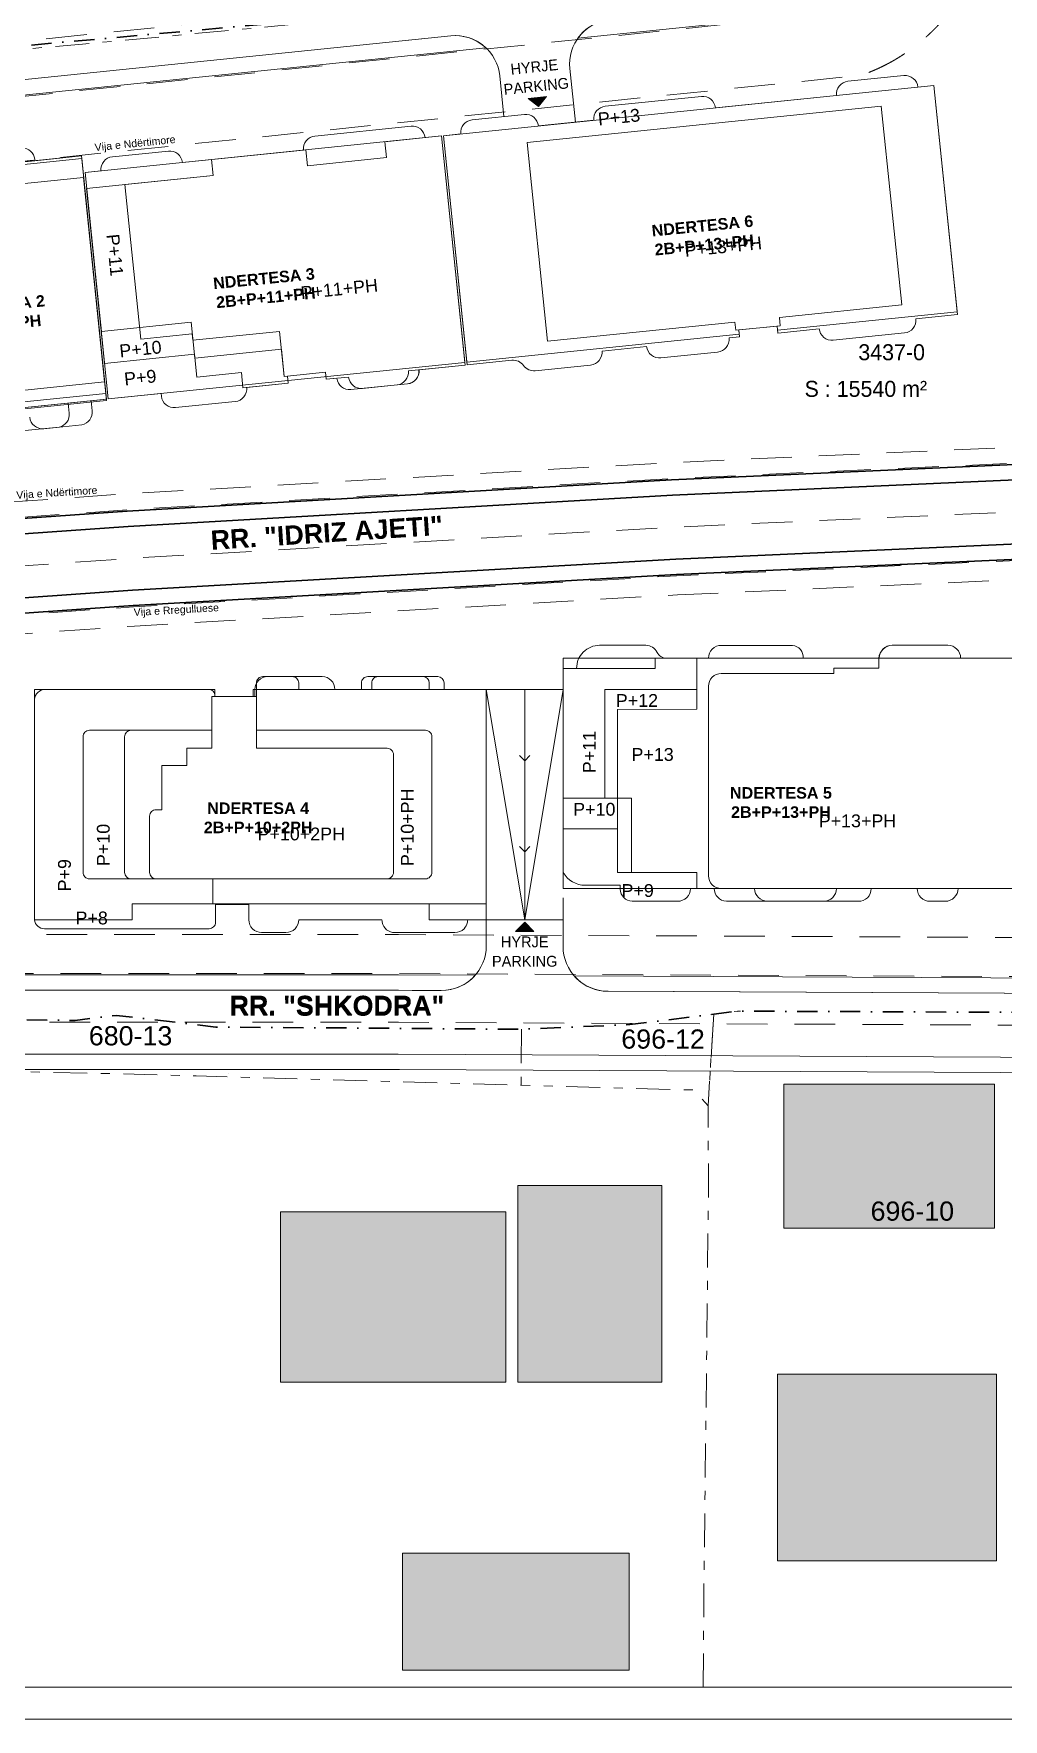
# Model space of a CAD drawing. Header units: millimetres. Extents: x 5128759 to 5835616, y -6847361 to -6545798.
# Drawn here: x 5584346 to 5660077, y -6847361 to -6715667 of the extents above; entities that cross this region are included whole.
import ezdxf

# ---------------------------------------------------------------- set-up
doc = ezdxf.new("R2010")
doc.units = ezdxf.units.MM
doc.header["$MEASUREMENT"] = 0
for name, pattern in [('Dot & Dashed', [3351.388812, 1587.5, -881.944444, 0, -881.944368]), ('Double Dashed', [5468.055367, 2645.833254, -1058.333278, 705.555558, -1058.333278]), ('Long Dashed', [5291.666508, 3174.999952, -2116.666555])]:
    doc.linetypes.add(name, pattern=pattern)
for name, color, linetype, lineweight in [('2D Drafting - General_Pen_No__1', 7, 'Continuous', 13), ('A - Situacioni_Pen_No__102', 254, 'Continuous', 13), ('A - Situacioni_Pen_No__22', 8, 'Continuous', 35), ('A - Situacioni_Pen_No__42', 8, 'Continuous', 25)]:
    doc.layers.add(name, color=color, linetype=linetype, lineweight=lineweight)
for name, color, linetype, lineweight, true_color in [('2D Drafting - General_Pen_No__106', 171, 'Continuous', 13, 0xaaaaff), ('2D Drafting - General_Pen_No__112', 7, 'Continuous', 13, 0xd5aaaa), ('A - Fill Zone_Pen_No__106', 171, 'Continuous', 13, 0xaaaaff), ('A - Pllaka meskatit_Pen_No__161', 7, 'Continuous', 13, 0x6a6a6a), ('A - Situacioni_Pen_No__103', 7, 'Continuous', 13, 0xffcc99), ('A - Situacioni_Pen_No__104', 7, 'Continuous', 13, 0x96e196), ('A - Situacioni_Pen_No__106', 171, 'Continuous', 13, 0xaaaaff), ('A - Situacioni_Pen_No__161', 7, 'Continuous', 13, 0x6a6a6a), ('A - Situacioni_Pen_No__8', 7, 'Continuous', 35, 0xa80f02), ('A - Situacioni_Pen_No__82', 7, 'Continuous', 20, 0xaaaaaa), ('A - Situacioni_Pen_No__92', 7, 'Continuous', 13, 0xbf8080), ('Drawing & Figure_Pen_No__112', 7, 'Continuous', 13, 0xd5aaaa), ('Drawing & Figure_Pen_No__143', 7, 'Continuous', 25, 0xe1662b), ('Drawing & Figure_Pen_No__161', 7, 'Continuous', 13, 0x6a6a6a), ('Drawing & Figure_Pen_No__4', 7, 'Continuous', 20, 0x029e21)]:
    doc.layers.add(name, color=color, linetype=linetype, lineweight=lineweight, true_color=true_color)
doc.layers.add('A - Pllaka meskatit', color=7, linetype='Continuous')
doc.styles.add('GENERATED_STYLE_1', font='arial.ttf')
doc.styles.add('GENERATED_STYLE_2', font='GOTHIC.TTF')
doc.styles.add('GENERATED_STYLE_6', font='arial.ttf')

# ---------------------------------------------------------------- blocks, each defined once
blk = doc.blocks.new('Slab_11', base_point=(5548252, -6784322))
at = {"layer": 'A - Pllaka meskatit_Pen_No__161', "color": 251, "linetype": 'Continuous', "lineweight": 13, "true_color": 0x6a6a6a, "flags": 128}
for points in [[(5553820, -6790403), (5612833, -6790403), (5616179, -6790419, 0.2167451), (5618823, -6789231), (5612836, -6789203), (5553275, -6789203)], [(5680815, -6789523), (5626547, -6789267, 0.2192251), (5629212, -6790480), (5680808, -6790723)]]:
    blk.add_lwpolyline(points, format="xyb", dxfattribs=at)
for points in [[(5570455, -6761869), (5592126, -6760352), (5634553, -6757914), (5677008, -6756009)], [(5676961, -6754810), (5634492, -6756716), (5592050, -6759154), (5570371, -6760672)]]:
    blk.add_lwpolyline(points, dxfattribs=at)
blk = doc.blocks.new('Slab_13', base_point=(5545094, -6844861))
at = {"layer": 'A - Pllaka meskatit_Pen_No__161', "color": 251, "linetype": 'Continuous', "lineweight": 13, "true_color": 0x6a6a6a, "flags": 128}
for points in [[(5552117, -6796602), (5612911, -6796603), (5680769, -6796923)], [(5680778, -6795723), (5612821, -6795403), (5553301, -6795403)]]:
    blk.add_lwpolyline(points, dxfattribs=at)
blk = doc.blocks.new('Slab_14', base_point=(5551132, -6750789))
at = {"layer": 'A - Pllaka meskatit_Pen_No__161', "color": 251, "linetype": 'Continuous', "lineweight": 13, "true_color": 0x6a6a6a, "flags": 128}
for points in [[(5570022, -6755684), (5591732, -6754164), (5627000, -6752138), (5634236, -6751722), (5676768, -6749813)], [(5676716, -6748614), (5634171, -6750524), (5626877, -6750943), (5591654, -6752966), (5569938, -6754487)]]:
    blk.add_lwpolyline(points, dxfattribs=at)
blk.add_lwpolyline([(5558817, -6723001), (5619659, -6716760, 0.2167451), (5616913, -6715835), (5559315, -6721744)], format="xyb", dxfattribs=at)
blk = doc.blocks.new('Slab_18', base_point=(5626845, -6716022))
at = {"layer": 'A - Pllaka meskatit_Pen_No__161', "color": 251, "linetype": 'Continuous', "lineweight": 13, "true_color": 0x6a6a6a, "flags": 128}
blk.add_lwpolyline([(5629347, -6714559, 0.2167451), (5626845, -6716022), (5644715, -6714189)], format="xyb", dxfattribs=at)

msp = doc.modelspace()

# ---------------------------------------------------------------- hatches: boundary and pattern name
at = {"layer": 'A - Fill Zone_Pen_No__106', "linetype": 'Continuous', "lineweight": 0, "true_color": 0x2a2a3f}
for points in [[(5623763, -6721365), (5622967, -6720717), (5624410, -6720569)], [(5622696, -6785084), (5621970, -6785810), (5623421, -6785810)]]:
    msp.add_hatch(color=179, dxfattribs=at).paths.add_polyline_path(points)
at = {"layer": 'A - Situacioni_Pen_No__102', "linetype": 'Continuous', "lineweight": 0, "true_color": 0xf2f2f2}
for points in [[(5642924, -6797738), (5659402, -6797738), (5659402, -6808988), (5642924, -6808988)], [(5622167, -6805661), (5633417, -6805661), (5633417, -6821030), (5622167, -6821030)], [(5603630, -6807720), (5621217, -6807720), (5621217, -6821030), (5603630, -6821030)], [(5642448, -6820396), (5659560, -6820396), (5659560, -6834973), (5642448, -6834973)], [(5613150, -6834392), (5613150, -6843524), (5630865, -6843524), (5630865, -6834392)]]:
    msp.add_hatch(color=7, dxfattribs=at).paths.add_polyline_path(points)

# ---------------------------------------------------------------- linework, layer by layer
at = {"layer": '2D Drafting - General_Pen_No__1', "color": 7, "linetype": 'Continuous', "lineweight": 13}
for p, q in [((5535187, -6844861), (5815488, -6844861)), ((5520988, -6847361), (5817988, -6847361))]:
    msp.add_line(p, q, dxfattribs=at)
at = {"layer": '2D Drafting - General_Pen_No__106', "color": 161, "linetype": 'Continuous', "lineweight": 13, "true_color": 0xaaaaff}
for points in [[(5656470, -6737400), (5642443, -6738839), (5642409, -6738504), (5639425, -6738810), (5639460, -6739145), (5618171, -6741329), (5616356, -6723635), (5654654, -6719704)], [(5618022, -6741345), (5590170, -6744202), (5588354, -6726506), (5616206, -6723648)], [(5590019, -6744217), (5561503, -6747143), (5563145, -6728478), (5579537, -6726796), (5579466, -6726101), (5588070, -6725218)], [(5660996, -6782450), (5660996, -6764450), (5625696, -6764450), (5625705, -6782450)], [(5584396, -6784897), (5592046, -6784897), (5592046, -6783646), (5619696, -6783646), (5619696, -6766895), (5601495, -6766895), (5601495, -6767445), (5598496, -6767445), (5598496, -6766895), (5584396, -6766895)]]:
    msp.add_lwpolyline(points, close=True, dxfattribs=at)
at = {"layer": '2D Drafting - General_Pen_No__112', "color": 9, "linetype": 'Continuous', "lineweight": 13, "true_color": 0xd5aaaa}
for points in [[(5653411, -6719832, 0.4140693), (5652314, -6718938), (5647937, -6719388, 0.4142136), (5647045, -6720487), (5637595, -6721456, 0.4142136), (5636498, -6720563), (5628988, -6721334, 0.4142136), (5628095, -6722431), (5623768, -6722874, 0.4142136), (5622671, -6721982), (5618585, -6722401, 0.4142136), (5617699, -6723497), (5616356, -6723635), (5618193, -6741541), (5621693, -6741182, -0.2679457), (5622605, -6741591, 0.2679457), (5623518, -6742000), (5627845, -6741556, 0.4142136), (5628738, -6740459), (5632220, -6740102, 0.4142136), (5633341, -6740992), (5637768, -6740538, 0.4142004), (5638661, -6739441), (5639482, -6739357), (5639425, -6738810), (5642409, -6738504), (5642465, -6739051), (5645698, -6738719, 0.4142136), (5646795, -6739612), (5652366, -6739040, 0.4142136), (5653259, -6737944), (5656492, -6737612), (5654654, -6719704)], [(5590169, -6744202), (5594296, -6743779), (5594317, -6743990, 0.4142136), (5595414, -6744883), (5600091, -6744403, 0.4142136), (5600984, -6743306), (5604217, -6742975), (5604161, -6742428), (5607144, -6742121), (5607200, -6742669), (5608021, -6742584, 0.4142004), (5609118, -6743477), (5613545, -6743023, 0.4142136), (5614437, -6741927), (5618043, -6741556), (5616206, -6723650), (5614913, -6723783, 0.4142136), (5613816, -6722890), (5606306, -6723661, 0.4142136), (5605413, -6724757), (5595963, -6725727, 0.4142136), (5594867, -6724832), (5590489, -6725280, 0.4140693), (5589597, -6726378), (5588353, -6726506)], [(5618043, -6741556), (5614462, -6741924, -0.4006775), (5613545, -6743023), (5609118, -6743477, -0.4142004), (5608021, -6742584), (5607200, -6742669), (5607144, -6742121), (5603912, -6742453), (5603693, -6740315), (5596928, -6741009), (5596641, -6738210), (5589627, -6738930), (5588480, -6727750), (5598349, -6726738), (5598222, -6725495), (5605612, -6724737), (5605739, -6725980), (5611907, -6725347), (5611780, -6724104), (5616206, -6723650)], [(5618043, -6741556), (5613617, -6742010, -0.4006775), (5612724, -6743107), (5610038, -6743383, -0.4142004), (5608941, -6742490), (5607200, -6742669), (5607144, -6742121), (5604161, -6742428), (5604217, -6742975), (5600685, -6743337), (5600563, -6742143), (5597081, -6742500), (5596897, -6740710), (5589883, -6741429), (5588480, -6727750), (5598349, -6726738), (5598222, -6725495), (5605612, -6724737), (5605739, -6725980), (5611907, -6725347), (5611780, -6724104), (5616206, -6723650)], [(5618043, -6741556), (5614462, -6741924, -0.4006775), (5613545, -6743023), (5609118, -6743477, -0.4142004), (5608021, -6742584), (5607200, -6742669), (5607144, -6742121), (5603912, -6742453), (5603550, -6738922), (5596785, -6739616), (5596734, -6739119), (5592705, -6739532), (5591465, -6727444), (5598349, -6726738), (5598222, -6725495), (5605612, -6724737), (5605739, -6725980), (5611907, -6725347), (5611780, -6724104), (5616206, -6723650)], [(5660996, -6764451), (5656746, -6764451, 0.4135461), (5655745, -6763451), (5651395, -6763451, 0.3875282), (5650356, -6764451), (5650356, -6765250), (5646846, -6765250), (5646846, -6765651), (5638046, -6765651, 0.4142136), (5637046, -6766651), (5637046, -6781451, 0.4142136), (5638046, -6782451), (5660996, -6782451)], [(5584396, -6783695), (5584396, -6784895, 0.3779645), (5585196, -6785595), (5598045, -6785595, 0.4142136), (5598545, -6785095), (5598545, -6783695), (5601145, -6783695), (5601145, -6784895, 0.4142136), (5602145, -6785895), (5604045, -6785895, 0.2015128), (5604759, -6785595, 0.1963146), (5605045, -6784895), (5606045, -6784895), (5607895, -6784895), (5609245, -6784895), (5611545, -6784895, 0.050382), (5611565, -6785095, 0.356394), (5612545, -6785895), (5615137, -6785895), (5617245, -6785895, 0.2015128), (5617959, -6785595, 0.1445033), (5618224, -6785095, 0.050382), (5618245, -6784895), (5618345, -6784895), (5619696, -6784895), (5619696, -6781995), (5619696, -6775995), (5619696, -6769295), (5619696, -6766895), (5618641, -6766895), (5616395, -6766895), (5616395, -6766395, 0.405729), (5615909, -6765895, 0.0072638), (5615895, -6765895), (5610945, -6765895), (5610445, -6765895, 0.4142136), (5609945, -6766395), (5609945, -6766895), (5607870, -6766895, 0.4141934), (5606870, -6765895), (5602620, -6765895, 0.4142136), (5601620, -6766895), (5601620, -6767065), (5601620, -6767445), (5601495, -6767445), (5598496, -6767445), (5598496, -6767395, 0.4142139), (5597996, -6766895), (5594346, -6766895), (5587545, -6766895), (5586196, -6766895), (5585245, -6766895, 0.3970778), (5584397, -6767695), (5584396, -6767695)], [(5619696, -6784895), (5615245, -6784895), (5615245, -6783646), (5598345, -6783646), (5598345, -6781694), (5588696, -6781694, -0.4142136), (5588196, -6781194), (5588196, -6770593, -0.4142136), (5588696, -6770093), (5598246, -6770093), (5598246, -6767445), (5601745, -6767445), (5601745, -6766395, -0.4142136), (5602245, -6765895), (5604545, -6765895, -0.4142136), (5605045, -6766395), (5605045, -6766895), (5610745, -6766895), (5610745, -6766395, -0.4142136), (5611245, -6765895), (5614769, -6765896, -0.4002991), (5615245, -6766395), (5615245, -6766895), (5619696, -6766895)], [(5614945, -6781694, 0.4142136), (5615445, -6781194), (5615445, -6770593, 0.4142136), (5614945, -6770093), (5601745, -6770093), (5601745, -6767445), (5598246, -6767445), (5598246, -6770093), (5591946, -6770093, 0.4142136), (5591446, -6770593), (5591446, -6781194, 0.4142136), (5591946, -6781694)], [(5611945, -6781694, 0.4142136), (5612445, -6781194), (5612445, -6771993, 0.4142139), (5611945, -6771493), (5601745, -6771493), (5601745, -6767445), (5598246, -6767445), (5598246, -6771494), (5596296, -6771494), (5596296, -6772844), (5594346, -6772844), (5594346, -6776294), (5593897, -6776294, 0.4142136), (5593397, -6776794), (5593397, -6781194, 0.4142136), (5593897, -6781694)]]:
    msp.add_lwpolyline(points, format="xyb", close=True, dxfattribs=at)
msp.add_lwpolyline([(5652141, -6736852), (5650549, -6721333), (5622895, -6724170), (5624487, -6739689), (5639111, -6738197), (5639177, -6738835), (5642658, -6738478), (5642591, -6737832)], close=True, dxfattribs=at)
for points in [[(5660996, -6764451), (5656746, -6764451, 0.4135461), (5655745, -6763451), (5651395, -6763451, 0.4142136), (5650395, -6764451), (5650106, -6764452), (5647096, -6764452), (5647096, -6764453), (5646546, -6764453), (5644440, -6764451, 0.4200391), (5643613, -6763464), (5638046, -6763456, 0.4142136), (5637046, -6764451), (5633760, -6764451, -0.2848944), (5633043, -6764007, 0.2818236), (5632159, -6763451), (5628547, -6763451, 0.4142169), (5626747, -6765251), (5625696, -6765251), (5625696, -6778512), (5625696, -6781202, 0.2678054), (5627427, -6782201), (5630146, -6782201), (5630146, -6782506, 0.3816963), (5631094, -6783451), (5634647, -6783452, 0.4142136), (5635647, -6782451), (5640646, -6782451, 0.3986499), (5641646, -6783448), (5648746, -6783449, 0.4372006), (5649746, -6782451), (5653346, -6782451, 0.4142331), (5654345, -6783451), (5655546, -6783451, 0.4141858), (5656546, -6782451), (5660996, -6782451)], [(5660996, -6764451), (5656746, -6764451, 0.4135461), (5655745, -6763451), (5651395, -6763451, 0.4142136), (5650395, -6764451), (5650106, -6764452), (5647096, -6764452), (5647096, -6764453), (5646546, -6764453), (5644440, -6764451, 0.4200391), (5643613, -6763464), (5638046, -6763456, 0.4142136), (5637046, -6764451), (5632897, -6764451), (5632897, -6765251), (5625696, -6765251), (5625696, -6775400), (5629946, -6775400), (5629946, -6781202), (5636146, -6781202), (5636146, -6782451), (5637496, -6782451, 0.3986499), (5638446, -6783451), (5646046, -6783451, 0.4142136), (5647046, -6782451), (5653346, -6782451, 0.4142331), (5654345, -6783451), (5655546, -6783451, 0.4141858), (5656546, -6782451), (5660996, -6782451)], [(5660996, -6764451), (5656746, -6764451, 0.4135461), (5655745, -6763451), (5651395, -6763451, 0.4142136), (5650395, -6764451), (5650106, -6764452), (5647096, -6764452), (5647096, -6764453), (5646546, -6764453), (5644440, -6764451, 0.4200391), (5643613, -6763464), (5638046, -6763456, 0.4142136), (5637046, -6764451), (5632897, -6764451), (5632897, -6765251), (5625696, -6765251), (5625696, -6777802), (5629946, -6777802), (5629946, -6781202), (5636146, -6781202), (5636146, -6782451), (5637496, -6782451, 0.3986499), (5638446, -6783451), (5646046, -6783451, 0.4142136), (5647046, -6782451), (5653346, -6782451, 0.4142331), (5654345, -6783451), (5655546, -6783451, 0.4141858), (5656546, -6782451), (5660996, -6782451)], [(5660996, -6764451), (5656746, -6764451, 0.4135461), (5655745, -6763451), (5651395, -6763451, 0.4142136), (5650395, -6764451), (5650106, -6764452), (5647096, -6764452), (5647096, -6764453), (5646546, -6764453), (5644440, -6764451, 0.4200391), (5643613, -6763464), (5638046, -6763456, 0.4142136), (5637046, -6764451), (5636146, -6764451), (5636146, -6766902), (5628945, -6766902), (5628945, -6775400), (5631025, -6775400), (5631025, -6781202), (5636146, -6781202), (5636146, -6782451), (5637496, -6782451, 0.3986499), (5638446, -6783451), (5646046, -6783451, 0.4142136), (5647046, -6782451), (5653346, -6782451, 0.4142331), (5654345, -6783451), (5655546, -6783451, 0.4141858), (5656546, -6782451), (5660996, -6782451)], [(5660996, -6764451), (5656746, -6764451, 0.4135461), (5655745, -6763451), (5651395, -6763451, 0.4142136), (5650395, -6764451), (5650106, -6764452), (5647096, -6764452), (5647096, -6764453), (5646546, -6764453), (5644440, -6764451, 0.4200391), (5643613, -6763464), (5638046, -6763456, 0.4142136), (5637046, -6764451), (5636146, -6764451), (5636146, -6768450), (5629946, -6768464), (5629946, -6775400), (5631025, -6775400), (5631025, -6781202), (5636146, -6781202), (5636146, -6782451), (5637496, -6782451, 0.3986499), (5638446, -6783451), (5646046, -6783451, 0.4142136), (5647046, -6782451), (5653346, -6782451, 0.4142331), (5654345, -6783451), (5655546, -6783451, 0.4141858), (5656546, -6782451), (5660996, -6782451)]]:
    msp.add_lwpolyline(points, format="xyb", dxfattribs=at)
at = {"layer": 'A - Fill Zone_Pen_No__106', "color": 161, "linetype": 'Continuous', "lineweight": 13, "true_color": 0xaaaaff, "flags": 128}
for points in [[(5623763, -6721365), (5622967, -6720717), (5624410, -6720569)], [(5622696, -6785084), (5621970, -6785810), (5623421, -6785810)]]:
    msp.add_lwpolyline(points, close=True, dxfattribs=at)
at = {"layer": 'A - Situacioni_Pen_No__102', "color": 254, "linetype": 'Continuous', "lineweight": 13}
for p, q in [((5637484, -6792326), (5637484, -6792326)), ((5637484, -6792326), (5637484, -6792326)), ((5639313, -6792090), (5639313, -6792091)), ((5639313, -6792090), (5639313, -6792091)), ((5598604, -6793260), (5598604, -6793260)), ((5598604, -6793260), (5598604, -6793260)), ((5622451, -6793455), (5622451, -6793455)), ((5622451, -6793455), (5622451, -6793455)), ((5630938, -6793096), (5630938, -6793096)), ((5630938, -6793096), (5630938, -6793096)), ((5637405, -6793947), (5637405, -6793947)), ((5637405, -6793947), (5637405, -6793947)), ((5599593, -6796920), (5599593, -6796920)), ((5599593, -6796920), (5599593, -6796920)), ((5637174, -6798195), (5637174, -6798196)), ((5637174, -6798195), (5637174, -6798196))]:
    msp.add_line(p, q, dxfattribs=at)
for points in [[(5770027, -6668422), (5658072, -6680980), (5657492, -6681091), (5656936, -6681291), (5656418, -6681575), (5655950, -6681935), (5655544, -6682364), (5655208, -6682851), (5654953, -6683383), (5654783, -6683949), (5654703, -6684534), (5653477, -6705483), (5653268, -6706969), (5652822, -6708402), (5652150, -6709744), (5651270, -6710960), (5650206, -6712018), (5648984, -6712890), (5647638, -6713553), (5646202, -6713990), (5644715, -6714189), (5626845, -6716022)], [(5616913, -6715835), (5559315, -6721744), (5558150, -6721966), (5557040, -6722385), (5556018, -6722988), (5555115, -6723758), (5554468, -6724538)], [(5619659, -6716760), (5558817, -6723001), (5558254, -6723109), (5557718, -6723311), (5557224, -6723602), (5556788, -6723974), (5556422, -6724415), (5556138, -6724912), (5555943, -6725451), (5555843, -6726016), (5553639, -6750815), (5553429, -6753314), (5553430, -6753661), (5553490, -6754003), (5553608, -6754329), (5553781, -6754630), (5554002, -6754898), (5554267, -6755123), (5554565, -6755299), (5554890, -6755422), (5555231, -6755487), (5555578, -6755493), (5569938, -6754487)], [(5616179, -6790419), (5612833, -6790403), (5553820, -6790403), (5552897, -6790326), (5552000, -6790098), (5551152, -6789725), (5550378, -6789217), (5549698, -6788588), (5549131, -6787856), (5548971, -6787557)], [(5553275, -6789203), (5612836, -6789203), (5618823, -6789231)], [(5626547, -6789267), (5680815, -6789523)], [(5680808, -6790723), (5629146, -6790480)], [(5680769, -6796923), (5612911, -6796603), (5552117, -6796602), (5551680, -6796638), (5551256, -6796746), (5550854, -6796921), (5550487, -6797160), (5550164, -6797456), (5549894, -6797800), (5549684, -6798185), (5549540, -6798598), (5549466, -6799030), (5548072, -6814854), (5545094, -6844861)], [(5680769, -6796923), (5612911, -6796603), (5552117, -6796602), (5551680, -6796638), (5551256, -6796746), (5550854, -6796921), (5550487, -6797160), (5550164, -6797456), (5549894, -6797800), (5549684, -6798185), (5549540, -6798598), (5549466, -6799030), (5548072, -6814854), (5545094, -6844861)], [(5691002, -6844861), (5690536, -6817013), (5690349, -6800699), (5690264, -6799842), (5690035, -6799012), (5689666, -6798234), (5689169, -6797531), (5688559, -6796923), (5687854, -6796429), (5687074, -6796064), (5686243, -6795837), (5685386, -6795757), (5680778, -6795723), (5612821, -6795403), (5553301, -6795403), (5552222, -6795492), (5551172, -6795757), (5550180, -6796190), (5549272, -6796781), (5548474, -6797512), (5548046, -6798058)], [(5691002, -6844861), (5690536, -6817013), (5690349, -6800699), (5690264, -6799842), (5690035, -6799012), (5689666, -6798234), (5689169, -6797531), (5688559, -6796923), (5687854, -6796429), (5687074, -6796064), (5686243, -6795837), (5685386, -6795757), (5680778, -6795723), (5612821, -6795403), (5553301, -6795403), (5552222, -6795492), (5551172, -6795757), (5550180, -6796190), (5549272, -6796781), (5548474, -6797512), (5548046, -6798058)]]:
    msp.add_lwpolyline(points, dxfattribs=at)
at = {"layer": 'A - Situacioni_Pen_No__102', "color": 254, "linetype": 'Double Dashed', "lineweight": 13, "flags": 128}
msp.add_lwpolyline([(5553347, -6719421), (5588159, -6716486), (5620801, -6713422), (5644742, -6711879), (5649847, -6710676), (5653549, -6710661), (5647330, -6706905), (5644356, -6707694), (5619807, -6710322), (5588753, -6713228), (5553742, -6715149)], close=True, dxfattribs=at)
msp.add_lwpolyline([(5553347, -6719421), (5588159, -6716486), (5620801, -6713422), (5644742, -6711879), (5649847, -6710676), (5653549, -6710661), (5647330, -6706905), (5644356, -6707694), (5619807, -6710322), (5588753, -6713228), (5553742, -6715149)], close=True, dxfattribs=at)
for points in [[(5622445, -6793449), (5622411, -6797826), (5597028, -6797092), (5593030, -6796976), (5547485, -6796004), (5547905, -6792041)], [(5622445, -6793449), (5622411, -6797826), (5597028, -6797092), (5593030, -6796976), (5547485, -6796004), (5547905, -6792041)], [(5637236, -6792295), (5637459, -6792267), (5637022, -6799435), (5635942, -6798196), (5622411, -6797826)], [(5637236, -6792295), (5637459, -6792267), (5637022, -6799435), (5635942, -6798196), (5622411, -6797826)], [(5636630, -6844861), (5636697, -6836920), (5636701, -6836559), (5636898, -6819954), (5637047, -6805884), (5637022, -6799435), (5637459, -6792267), (5637717, -6792235)]]:
    msp.add_lwpolyline(points, dxfattribs=at)
at = {"layer": 'A - Situacioni_Pen_No__102', "color": 254, "linetype": 'Continuous', "lineweight": 13, "flags": 128}
for points in [[(5639065, -6792066), (5639316, -6792034), (5639557, -6792035)], [(5639065, -6792066), (5639316, -6792034), (5639557, -6792035)], [(5598354, -6793250), (5598576, -6793276)], [(5598354, -6793250), (5598576, -6793276)]]:
    msp.add_lwpolyline(points, dxfattribs=at)
for points in [[(5642924, -6808988), (5659402, -6808988), (5659402, -6797738), (5642924, -6797738)], [(5633417, -6805661), (5622167, -6805661), (5622167, -6821030), (5633417, -6821030)], [(5603630, -6807720), (5603630, -6821030), (5621217, -6821030), (5621217, -6807720)], [(5642448, -6834973), (5659560, -6834973), (5659560, -6820396), (5642448, -6820396)], [(5613150, -6843524), (5630865, -6843524), (5630865, -6834392), (5613150, -6834392)]]:
    msp.add_lwpolyline(points, close=True, dxfattribs=at)
at = {"layer": 'A - Situacioni_Pen_No__103', "color": 31, "linetype": 'Long Dashed', "lineweight": 13, "true_color": 0xffcc99, "flags": 128}
msp.add_lwpolyline([(5770027, -6668523), (5658087, -6681079), (5657519, -6681188), (5656977, -6681383), (5656473, -6681659), (5656017, -6682010), (5655621, -6682427), (5655295, -6682901), (5655046, -6683419), (5654881, -6683970), (5654802, -6684544), (5653576, -6705492), (5653366, -6706991), (5652915, -6708439), (5652236, -6709796), (5651347, -6711025), (5650270, -6712094), (5649036, -6712976), (5647675, -6713646), (5646223, -6714088), (5644726, -6714289), (5558831, -6723100), (5558281, -6723205), (5557761, -6723401), (5557283, -6723684), (5556860, -6724045), (5556505, -6724472), (5556229, -6724955), (5556040, -6725477), (5555942, -6726029), (5553739, -6750824), (5553529, -6753318), (5553530, -6753652), (5553587, -6753977), (5553700, -6754287), (5553863, -6754573), (5554074, -6754827), (5554325, -6755041), (5554609, -6755209), (5554917, -6755325), (5555241, -6755387), (5555575, -6755393), (5569931, -6754388), (5591647, -6752867), (5634166, -6750424), (5676713, -6748514), (5680743, -6748384), (5719277, -6747138), (5726130, -6746601), (5727976, -6746535), (5729814, -6746772), (5731588, -6747306), (5733251, -6748123), (5734758, -6749201), (5736069, -6750511), (5737148, -6752018), (5737966, -6753680), (5738502, -6755454), (5738740, -6757287), (5739342, -6770079), (5739428, -6770716), (5739621, -6771326), (5739915, -6771892), (5740303, -6772400), (5740773, -6772834), (5741310, -6773180), (5741898, -6773429), (5742521, -6773572), (5743159, -6773607), (5743793, -6773531), (5744409, -6773346), (5770027, -6763163)], dxfattribs=at)
msp.add_lwpolyline([(5550688, -6786710), (5550757, -6787134), (5550895, -6787541), (5551098, -6787920), (5551361, -6788260), (5551677, -6788552), (5552037, -6788788), (5552430, -6788961), (5552847, -6789067), (5553279, -6789103), (5612836, -6789103), (5680816, -6789423), (5684678, -6789451), (5685341, -6789403), (5685983, -6789252), (5686594, -6789001), (5687157, -6788657), (5687659, -6788227), (5688086, -6787724), (5688428, -6787159), (5688677, -6786547), (5688826, -6785904), (5688871, -6785241), (5688570, -6759054), (5688522, -6758537), (5688394, -6758037), (5688189, -6757563), (5687911, -6757128), (5687568, -6756743), (5687168, -6756417), (5686721, -6756158), (5686239, -6755974), (5685734, -6755868), (5685214, -6755843), (5680989, -6755980), (5677011, -6756109), (5634558, -6758014), (5592132, -6760451), (5570462, -6761969), (5555156, -6763041), (5554706, -6763108), (5554275, -6763244), (5553871, -6763446), (5553504, -6763709), (5553182, -6764026), (5552915, -6764390), (5552707, -6764791), (5552565, -6765219), (5552491, -6765669), (5552191, -6769237), (5550690, -6786276)], close=True, dxfattribs=at)
msp.add_lwpolyline([(5550688, -6786710), (5550757, -6787134), (5550895, -6787541), (5551098, -6787920), (5551361, -6788260), (5551677, -6788552), (5552037, -6788788), (5552430, -6788961), (5552847, -6789067), (5553279, -6789103), (5612836, -6789103), (5680816, -6789423), (5684678, -6789451), (5685341, -6789403), (5685983, -6789252), (5686594, -6789001), (5687157, -6788657), (5687659, -6788227), (5688086, -6787724), (5688428, -6787159), (5688677, -6786547), (5688826, -6785904), (5688871, -6785241), (5688570, -6759054), (5688522, -6758537), (5688394, -6758037), (5688189, -6757563), (5687911, -6757128), (5687568, -6756743), (5687168, -6756417), (5686721, -6756158), (5686239, -6755974), (5685734, -6755868), (5685214, -6755843), (5680989, -6755980), (5677011, -6756109), (5634558, -6758014), (5592132, -6760451), (5570462, -6761969), (5555156, -6763041), (5554706, -6763108), (5554275, -6763244), (5553871, -6763446), (5553504, -6763709), (5553182, -6764026), (5552915, -6764390), (5552707, -6764791), (5552565, -6765219), (5552491, -6765669), (5552191, -6769237), (5550690, -6786276)], close=True, dxfattribs=at)
at = {"layer": 'A - Situacioni_Pen_No__104', "color": 81, "linetype": 'Long Dashed', "lineweight": 13, "true_color": 0x96e196, "flags": 128}
msp.add_lwpolyline([(5656166, -6713576, -0.1533425), (5648977, -6718917), (5563212, -6727715), (5560920, -6753765), (5591568, -6751619), (5634102, -6749176), (5676664, -6747265), (5680703, -6747135), (5719207, -6745890), (5720585, -6745782), (5720466, -6713632)], format="xyb", dxfattribs=at)
msp.add_lwpolyline([(5634635, -6759512), (5677069, -6757607), (5684236, -6757376), (5684485, -6786391), (5680835, -6786373), (5612843, -6786053), (5558282, -6786053), (5559103, -6764268), (5570566, -6763465), (5592228, -6761948)], close=True, dxfattribs=at)
at = {"layer": 'A - Situacioni_Pen_No__161', "color": 251, "linetype": 'Continuous', "lineweight": 13, "true_color": 0x6a6a6a}
for points in [[(5626652, -6722579), (5626223, -6718398, -0.4142136), (5629347, -6714559), (5632864, -6714199)], [(5621078, -6722147), (5620751, -6718960, 0.4142136), (5616913, -6715835), (5613396, -6716196)], [(5625696, -6783182), (5625696, -6786980, 0.4155925), (5629212, -6790480)], [(5619696, -6784895), (5619696, -6786919, -0.4155925), (5616179, -6790419), (5613898, -6790408)]]:
    msp.add_lwpolyline(points, format="xyb", dxfattribs=at)
at = {"layer": 'A - Situacioni_Pen_No__161', "color": 251, "linetype": 'Long Dashed', "lineweight": 13, "true_color": 0x6a6a6a, "flags": 128}
msp.add_lwpolyline([(5555941, -6759176), (5591891, -6756659), (5634364, -6754219), (5676865, -6752311), (5685096, -6752045)], dxfattribs=at)
msp.add_lwpolyline([(5555941, -6759176), (5591891, -6756659), (5634364, -6754219), (5676865, -6752311), (5685096, -6752045)], dxfattribs=at)
at = {"layer": 'A - Situacioni_Pen_No__22', "color": 8, "linetype": 'Continuous', "lineweight": 35}
for points in [[(5555578, -6755493), (5591654, -6752966), (5634171, -6750524), (5676716, -6748614), (5719282, -6747238), (5726136, -6746701)], [(5555578, -6755493), (5591654, -6752966), (5634171, -6750524), (5676716, -6748614), (5719282, -6747238), (5726136, -6746701)], [(5556868, -6756605), (5591732, -6754164), (5634236, -6751722), (5676768, -6749813), (5691755, -6749329), (5719321, -6748437), (5726277, -6747892)], [(5556868, -6756605), (5591732, -6754164), (5634236, -6751722), (5676768, -6749813), (5691755, -6749329), (5719321, -6748437), (5726277, -6747892)], [(5555941, -6761683), (5592050, -6759154), (5634492, -6756716), (5676961, -6754810), (5685176, -6754544)], [(5555941, -6761683), (5592050, -6759154), (5634492, -6756716), (5676961, -6754810), (5685176, -6754544)], [(5685215, -6755743), (5677008, -6756009), (5634553, -6757914), (5592126, -6760352), (5555145, -6762941)], [(5685215, -6755743), (5677008, -6756009), (5634553, -6757914), (5592126, -6760352), (5555145, -6762941)]]:
    msp.add_lwpolyline(points, dxfattribs=at)
at = {"layer": 'A - Situacioni_Pen_No__8', "color": 14, "linetype": 'Dot & Dashed', "lineweight": 35, "true_color": 0xa80f02, "flags": 128}
msp.add_lwpolyline([(5645817, -6710161), (5646440, -6710092), (5651539, -6709491), (5659253, -6708581), (5696287, -6704213), (5705755, -6703680), (5731186, -6702249), (5731687, -6704447), (5731844, -6736349), (5731802, -6748282), (5731799, -6749347), (5732357, -6753197), (5733569, -6761700), (5736344, -6781190), (5736347, -6786348), (5736355, -6794594), (5736653, -6802778), (5736717, -6804546), (5696621, -6805902), (5694011, -6805990), (5693786, -6793883), (5687404, -6793707), (5664958, -6792137), (5663235, -6792134), (5639316, -6792034), (5637459, -6792267), (5630916, -6793088), (5622445, -6793449), (5598576, -6793276), (5590777, -6792362), (5587570, -6792765), (5573406, -6792525), (5547905, -6792041), (5550119, -6759580), (5550161, -6758965), (5550158, -6758946), (5550171, -6758781), (5551940, -6740840), (5553825, -6721737), (5554049, -6719268), (5592603, -6715799), (5604007, -6714773), (5611950, -6713897)], close=True, dxfattribs=at)
msp.add_lwpolyline([(5645817, -6710161), (5646440, -6710092), (5651539, -6709491), (5659253, -6708581), (5696287, -6704213), (5705755, -6703680), (5731186, -6702249), (5731687, -6704447), (5731844, -6736349), (5731802, -6748282), (5731799, -6749347), (5732357, -6753197), (5733569, -6761700), (5736344, -6781190), (5736347, -6786348), (5736355, -6794594), (5736653, -6802778), (5736717, -6804546), (5696621, -6805902), (5694011, -6805990), (5693786, -6793883), (5687404, -6793707), (5664958, -6792137), (5663235, -6792134), (5639316, -6792034), (5637459, -6792267), (5630916, -6793088), (5622445, -6793449), (5598576, -6793276), (5590777, -6792362), (5587570, -6792765), (5573406, -6792525), (5547905, -6792041), (5550119, -6759580), (5550161, -6758965), (5550158, -6758946), (5550171, -6758781), (5551940, -6740840), (5553825, -6721737), (5554049, -6719268), (5592603, -6715799), (5604007, -6714773), (5611950, -6713897)], close=True, dxfattribs=at)
at = {"layer": 'A - Situacioni_Pen_No__82', "color": 253, "linetype": 'Continuous', "lineweight": 20, "true_color": 0xaaaaaa}
for points in [[(5619696, -6766895), (5625696, -6766901)], [(5622696, -6784895), (5619696, -6766895)], [(5622696, -6784895), (5622696, -6766898)], [(5622696, -6784895), (5625696, -6766901)], [(5622696, -6772475), (5622290, -6772069)], [(5622696, -6772475), (5623101, -6772069)], [(5622696, -6779583), (5622290, -6779177)], [(5622696, -6779583), (5623101, -6779177)], [(5619696, -6784895), (5625696, -6784895)]]:
    msp.add_lwpolyline(points, dxfattribs=at)
at = {"layer": 'Drawing & Figure_Pen_No__112', "color": 9, "linetype": 'Continuous', "lineweight": 13, "true_color": 0xd5aaaa}
for points in [[(5565166, -6729778, -0.4142136), (5566059, -6728681), (5568596, -6728421, 0.2134218), (5568949, -6728217, -0.2134218), (5569657, -6727810), (5579537, -6726796), (5579466, -6726101), (5584439, -6725591), (5588070, -6725218), (5589973, -6743770), (5572565, -6745556, -0.4142136), (5571468, -6744663), (5571407, -6744066), (5569467, -6744265, -0.4142136), (5568370, -6743372), (5567979, -6739562), (5567640, -6736260), (5566845, -6736341, -0.4142136), (5565748, -6735449)], [(5568749, -6729913, -0.4142136), (5570980, -6727171), (5584360, -6725799), (5588091, -6725416), (5590030, -6744317), (5573616, -6746001, -0.4142136), (5571422, -6744215), (5571036, -6740455), (5570340, -6740526, -0.4142136), (5569792, -6740080)], [(5577397, -6744158, -0.4142136), (5574981, -6742191), (5574068, -6733290, -0.4142136), (5575588, -6731422), (5575884, -6731392), (5575782, -6730398, -0.4142136), (5577748, -6727982), (5588243, -6726905), (5589882, -6742878)]]:
    msp.add_lwpolyline(points, format="xyb", close=True, dxfattribs=at)
for points in [[(5583140, -6746733), (5586323, -6746406, 0.3866134), (5587117, -6745319), (5587035, -6744524), (5590019, -6744217), (5588070, -6725218), (5584439, -6725591), (5584427, -6725474, 0.3866134), (5583436, -6724587)], [(5583436, -6724587, -0.3866134), (5584427, -6725474), (5584439, -6725591), (5588070, -6725218), (5590019, -6744217), (5583951, -6744840)], [(5583436, -6724587, -0.3866134), (5584427, -6725474), (5584439, -6725591), (5588070, -6725218), (5590019, -6744217), (5588826, -6744340), (5588907, -6745136, -0.3866134), (5588114, -6746222), (5585130, -6746528, -0.4142136), (5584033, -6745636)], [(5583436, -6724587, -0.3866134), (5584427, -6725474), (5584439, -6725591), (5588070, -6725218), (5590019, -6744217), (5588826, -6744340), (5588907, -6745136, -0.3866134), (5588114, -6746222), (5585130, -6746528, -0.4142136), (5584033, -6745636)]]:
    msp.add_lwpolyline(points, format="xyb", dxfattribs=at)
at = {"layer": 'Drawing & Figure_Pen_No__161', "color": 251, "linetype": 'Long Dashed', "lineweight": 13, "true_color": 0x6a6a6a, "flags": 128}
msp.add_lwpolyline([(5559009, -6718759), (5601663, -6714384), (5644406, -6709999, 0.3872706), (5649284, -6705237), (5650510, -6684289)], format="xyb", dxfattribs=at)
msp.add_lwpolyline([(5559009, -6718759), (5601663, -6714384), (5644406, -6709999, 0.3872706), (5649284, -6705237), (5650510, -6684289)], format="xyb", dxfattribs=at)
msp.add_lwpolyline([(5553820, -6792903), (5612827, -6792903), (5680793, -6793223), (5684850, -6793253)], dxfattribs=at)
msp.add_lwpolyline([(5553820, -6792903), (5612827, -6792903), (5680793, -6793223), (5684850, -6793253)], dxfattribs=at)

# ---------------------------------------------------------------- block references
at = {"layer": 'A - Pllaka meskatit', "color": 251, "linetype": 'Continuous', "lineweight": 13, "true_color": 0x6a6a6a}
for name, p in [('Slab_18', (5626845, -6716022)), ('Slab_14', (5551132, -6750789)), ('Slab_11', (5548252, -6784322)), ('Slab_13', (5545094, -6844861))]:
    msp.add_blockref(name, p, dxfattribs=at)

# ---------------------------------------------------------------- texts
at = {"layer": 'A - Situacioni_Pen_No__102', "color": 254, "linetype": 'Continuous', "lineweight": 13, "char_height": 1500, "attachment_point": 7, "style": 'GENERATED_STYLE_1'}
for s, insert in [('\\A1;{\\pql;\\fArial|b0|i0|c0|p34;680-13}', (5588649, -6794729)), ('\\A1;{\\pql;\\fArial|b0|i0|c0|p34;680-13}', (5588649, -6794729)), ('\\A1;{\\pql;\\fArial|b0|i0|c0|p34;696-12}', (5630241, -6794984)), ('\\A1;{\\pql;\\fArial|b0|i0|c0|p34;696-12}', (5630241, -6794984)), ('\\A1;{\\pql;\\fArial|b0|i0|c0|p34;696-10}', (5649711, -6808428)), ('\\A1;{\\pql;\\fArial|b0|i0|c0|p34;696-10}', (5649711, -6808428)), ('\\A1;{\\pql;\\fArial|b0|i0|c0|p34;696-10}', (5649711, -6808428))]:
    msp.add_mtext(s, dxfattribs=dict(at, insert=insert))
at = {"layer": 'A - Situacioni_Pen_No__106', "color": 161, "linetype": 'Continuous', "lineweight": 13, "true_color": 0xaaaaff, "insert": (5623644, -6720204), "char_height": 850, "attachment_point": 8, "rotation": 5.8573, "line_spacing_factor": 1.0699, "style": 'GENERATED_STYLE_2'}
msp.add_mtext('\\A1;{\\pqc;\\fCentury Gothic|b0|i0|c0|p34;HYRJE\\P\\pqc;\\fCentury Gothic|b0|i0|c0|p34;PARKING}', dxfattribs=at)
at = {"layer": 'A - Situacioni_Pen_No__106', "color": 161, "linetype": 'Continuous', "lineweight": 13, "true_color": 0xaaaaff, "insert": (5622696, -6788575), "char_height": 850, "attachment_point": 8, "line_spacing_factor": 1.0699, "style": 'GENERATED_STYLE_2'}
msp.add_mtext('\\A1;{\\pqc;\\fCentury Gothic|b0|i0|c0|p34;HYRJE\\P\\pqc;\\fCentury Gothic|b0|i0|c0|p34;PARKING}', dxfattribs=at)
at = {"layer": 'A - Situacioni_Pen_No__42', "color": 8, "linetype": 'Continuous', "lineweight": 25, "char_height": 900, "attachment_point": 8, "rotation": 5.61956, "style": 'GENERATED_STYLE_6'}
for s, insert in [('\\A1;{\\pqc;\\fArial|b1|i0|c0|p34;NDERTESA 6\\P\\pqc;\\fArial|b1|i0|c0|p34;2B+P+1\\fArial|b1|i0|c0|p34;3\\fArial|b1|i0|c0|p34;+PH\\P\\pqc;\\fArial|b1|i0|c0|p34;}', (5636771, -6732634)), ('\\A1;{\\pqc;\\fArial|b1|i0|c0|p34;NDERTESA 3\\P\\pqc;\\fArial|b1|i0|c0|p34;2B+P+1\\fArial|b1|i0|c0|p34;1\\fArial|b1|i0|c0|p34;+PH\\P\\pqc;\\fArial|b1|i0|c0|p34;}', (5602518, -6736733)), ('\\A1;{\\pqc;\\fArial|b1|i0|c0|p34;NDERTESA 2\\P\\pqc;\\fArial|b1|i0|c0|p34;2B+P+\\fArial|b1|i0|c0|p34;8\\fArial|b1|i0|c0|p34;+PH\\P\\pqc;\\fArial|b1|i0|c0|p34;}', (5581446, -6738858))]:
    msp.add_mtext(s, dxfattribs=dict(at, insert=insert))
at = {"layer": 'A - Situacioni_Pen_No__42', "color": 8, "linetype": 'Continuous', "lineweight": 25, "char_height": 900, "attachment_point": 8, "style": 'GENERATED_STYLE_6'}
for s, insert in [('\\A1;{\\pqc;\\fArial|b1|i0|c0|p34;NDERTESA 5\\P\\pqc;\\fArial|b1|i0|c0|p34;2B+P+13+PH\\P\\pqc;\\fArial|b1|i0|c0|p34;}', (5642710, -6776946)), ('\\A1;{\\pqc;\\fArial|b1|i0|c0|p34;NDERTESA 4\\P\\pqc;\\fArial|b1|i0|c0|p34;2B+P+1\\fArial|b1|i0|c0|p34;0\\fArial|b1|i0|c0|p34;+2PH\\P\\pqc;\\fArial|b1|i0|c0|p34;}', (5601876, -6778142))]:
    msp.add_mtext(s, dxfattribs=dict(at, insert=insert))
at = {"layer": 'A - Situacioni_Pen_No__82', "color": 253, "linetype": 'Continuous', "lineweight": 20, "true_color": 0xaaaaaa, "insert": (5607288, -6755425), "char_height": 1500, "attachment_point": 8, "rotation": 3.7387, "style": 'GENERATED_STYLE_6'}
msp.add_mtext('\\A1;{\\pqc;\\fArial|b1|i0|c0|p34;RR. "\\fArial|b1|i0|c0|p34;IDRIZ AJETI\\fArial|b1|i0|c0|p34;"}', dxfattribs=at)
at = {"layer": 'A - Situacioni_Pen_No__82', "color": 253, "linetype": 'Continuous', "lineweight": 20, "true_color": 0xaaaaaa, "char_height": 1500, "attachment_point": 8, "style": 'GENERATED_STYLE_6'}
for insert in [(5608028, -6792414), (5608031, -6792350)]:
    msp.add_mtext('\\A1;{\\pqc;\\fArial|b1|i0|c0|p34;RR. "\\fArial|b1|i0|c0|p34;SHKODRA\\fArial|b1|i0|c0|p34;"}', dxfattribs=dict(at, insert=insert))
at = {"layer": 'A - Situacioni_Pen_No__92', "color": 23, "linetype": 'Continuous', "lineweight": 13, "true_color": 0xbf8080, "char_height": 1250, "attachment_point": 7, "style": 'GENERATED_STYLE_2'}
for s, insert in [('\\A1;{\\pql;\\fCentury Gothic|b0|i0|c0|p34;343\\fCentury Gothic|b0|i0|c0|p34;7\\fCentury Gothic|b0|i0|c0|p34;-0}', (5648756, -6741196)), ('\\A1;{\\pql;\\fCentury Gothic|b0|i0|c0|p34;S : 15540 m²}', (5644557, -6744057))]:
    msp.add_mtext(s, dxfattribs=dict(at, insert=insert))
at = {"layer": 'Drawing & Figure_Pen_No__112', "color": 9, "linetype": 'Continuous', "lineweight": 13, "true_color": 0xd5aaaa, "char_height": 1000, "attachment_point": 7, "style": 'GENERATED_STYLE_1'}
for s, insert, rotation in [('\\A1;{\\pql;\\fArial|b0|i0|c0|p34;P+13}', (5628472, -6722854), 5.85637), ('\\A1;{\\pql;\\fArial|b0|i0|c0|p34;P+11}', (5590017, -6731369), 275.85637), ('\\A1;{\\pql;\\fArial|b0|i0|c0|p34;P+13+PH}', (5635244, -6733122), 5.85637), ('\\A1;{\\pql;\\fArial|b0|i0|c0|p34;P+1\\fArial|b0|i0|c0|p34;1+PH}', (5605250, -6736417), 5.85637), ('\\A1;{\\pql;\\fArial|b0|i0|c0|p34;P+1\\fArial|b0|i0|c0|p34;0}', (5591094, -6740977), 5.85637), ('\\A1;{\\pql;\\fArial|b0|i0|c0|p34;P+\\fArial|b0|i0|c0|p34;9}', (5591463, -6743165), 5.85637), ('\\A1;{\\pql;\\fArial|b0|i0|c0|p34;P+1\\fArial|b0|i0|c0|p34;1}', (5628241, -6773444), 90), ('\\A1;{\\pql;\\fArial|b0|i0|c0|p34;P+1\\fArial|b0|i0|c0|p34;0+PH}', (5614041, -6780701), 90), ('\\A1;{\\pql;\\fArial|b0|i0|c0|p34;P+1\\fArial|b0|i0|c0|p34;0}', (5590293, -6780701), 90), ('\\A1;{\\pql;\\fArial|b0|i0|c0|p34;P+\\fArial|b0|i0|c0|p34;9}', (5587259, -6782677), 90)]:
    msp.add_mtext(s, dxfattribs=dict(at, insert=insert, rotation=rotation))
for s, insert in [('\\A1;{\\pql;\\fArial|b0|i0|c0|p34;P+1\\fArial|b0|i0|c0|p34;2}', (5629810, -6768262)), ('\\A1;{\\pql;\\fArial|b0|i0|c0|p34;P+13}', (5631034, -6772493)), ('\\A1;{\\pql;\\fArial|b0|i0|c0|p34;P+1\\fArial|b0|i0|c0|p34;0}', (5626482, -6776778)), ('\\A1;{\\pql;\\fArial|b0|i0|c0|p34;P+1\\fArial|b0|i0|c0|p34;3\\fArial|b0|i0|c0|p34;+PH}', (5645660, -6777680)), ('\\A1;{\\pql;\\fArial|b0|i0|c0|p34;P+1\\fArial|b0|i0|c0|p34;0\\fArial|b0|i0|c0|p34;+\\fArial|b0|i0|c0|p34;2\\fArial|b0|i0|c0|p34;PH}', (5601825, -6778704)), ('\\A1;{\\pql;\\fArial|b0|i0|c0|p34;P+\\fArial|b0|i0|c0|p34;9}', (5630257, -6783125)), ('\\A1;{\\pql;\\fArial|b0|i0|c0|p34;P+\\fArial|b0|i0|c0|p34;8}', (5587609, -6785269))]:
    msp.add_mtext(s, dxfattribs=dict(at, insert=insert))
at = {"layer": 'Drawing & Figure_Pen_No__143', "color": 32, "linetype": 'Continuous', "lineweight": 25, "true_color": 0xe1662b, "insert": (5592184, -6761341), "char_height": 587.78, "attachment_point": 7, "rotation": 3.28791, "style": 'GENERATED_STYLE_1'}
msp.add_mtext('\\A1;{\\pql;\\fArial|b0|i0|c0|p34;Vija e Rregulluese}', dxfattribs=at)
at = {"layer": 'Drawing & Figure_Pen_No__4', "color": 104, "linetype": 'Continuous', "lineweight": 20, "true_color": 0x029e21, "char_height": 587.78, "attachment_point": 7, "style": 'GENERATED_STYLE_1'}
for insert, rotation in [((5589152, -6725022), 5.8573), ((5583015, -6752186), 3.60066)]:
    msp.add_mtext('\\A1;{\\pql;\\fArial|b0|i0|c0|p34;Vija e Ndërtimore}', dxfattribs=dict(at, insert=insert, rotation=rotation))

doc.saveas('drawing.dxf')
